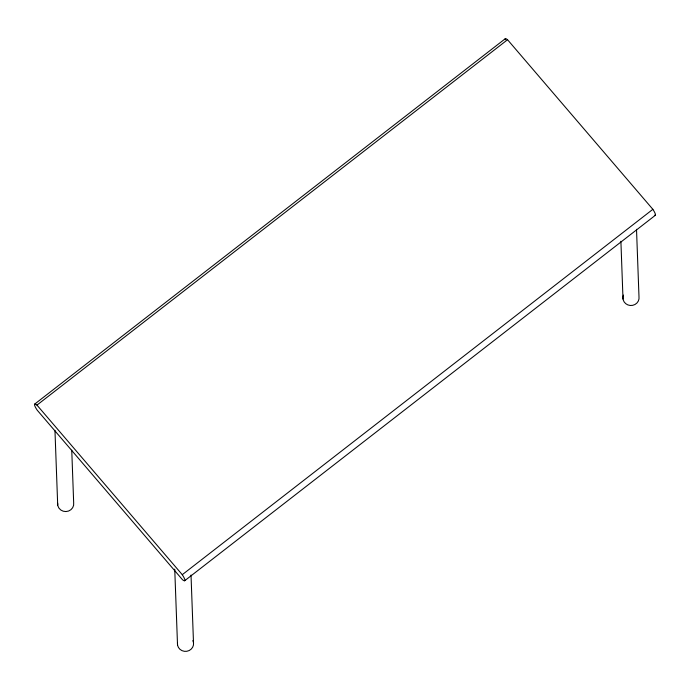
<?xml version="1.0" encoding="UTF-8"?>
<svg xmlns="http://www.w3.org/2000/svg" width="690" height="690" viewBox="0 0 690 690"><rect width="100%" height="100%" fill="white"/><g stroke="black" fill="none" stroke-linecap="round" stroke-linejoin="round"><path stroke-width="1.03" d="M34.767 404.03L505.356 38.657M36.958 405.108L182.272 574.692A10.109 1.88 52.2 0 1 182.453 579.686L37.139 410.102A10.109 1.88 52.2 0 1 36.958 405.108L507.547 39.727L652.861 209.32A10.109 1.88 52.2 0 1 654.387 215.22M182.272 574.692L652.861 209.32M184.644 580.764L655.233 215.383M636.516 229.296L638.983 296.571A8.082 7.694 -2.1 0 1 630.168 305.472A8.082 7.694 -2.1 0 1 623.441 295.096M620.897 241.276L623.01 299.063M191.018 575.046L193.493 642.459M174.743 569.129L177.52 644.952M71.751 450.191L73.666 502.631A8.082 7.694 -2.1 0 1 65.912 511.557A8.082 7.694 -2.1 0 1 57.641 503.114M54.959 430.362L57.701 505.115M505.184 39.822A10.109 1.88 52.2 0 1 507.547 39.727M192.889 640.544A8.082 7.694 -2.1 0 1 186.783 651.291A8.082 7.694 -2.1 0 1 177.459 642.942"/></g></svg>
